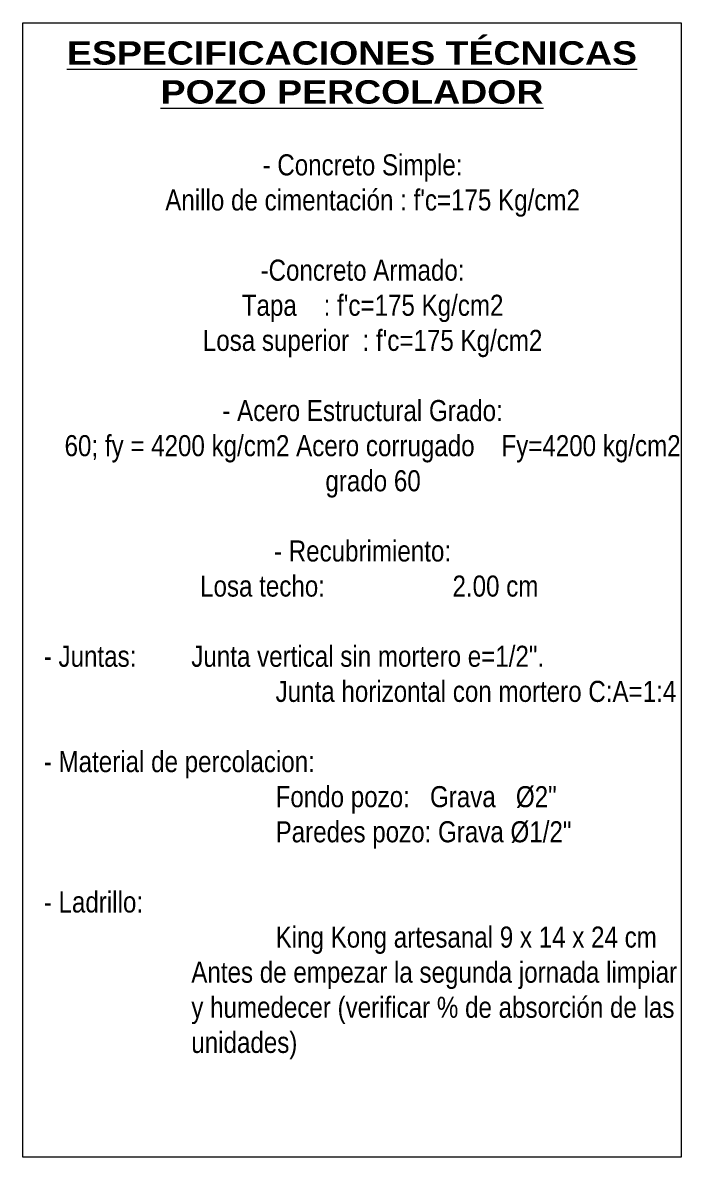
# Model space of a CAD drawing. Header units: metres. Extents: x 0 to 1935, y 0 to 1529.
# Drawn here: x 1924.269 to 1925.675, y 1466.879 to 1469.303 of the extents above; entities that cross this region are included whole.
import ezdxf

# ---------------------------------------------------------------- set-up
doc = ezdxf.new("R2010")
doc.units = ezdxf.units.M
doc.header["$LTSCALE"] = 0.005
doc.layers.add('-Textos', color=7, linetype='Continuous', lineweight=20)
doc.styles.add('-Arial Narrow', font='ARIALN.TTF')

msp = doc.modelspace()

# ---------------------------------------------------------------- linework, layer by layer
at = {"layer": '-Textos'}
msp.add_lwpolyline([(1924.26932, 1469.3035), (1925.67537, 1469.3035), (1925.67537, 1466.87868), (1924.26932, 1466.87891)], close=True, dxfattribs=at)

# ---------------------------------------------------------------- texts
at = {"layer": '-Textos', "insert": (1924.26929, 1469.26388), "char_height": 0.045, "width": 1.406081, "attachment_point": 1, "style": '-Arial Narrow'}
msp.add_mtext('\\pxqc;{\\fArial Black|b0|i0|c0|p34;\\H1.1111x;\\LESPECIFICACIONES TÉCNICAS\\PPOZO PERCOLADOR \\P\\pql;}\\P\\pi-1,l2;- Concreto Simple: \\P^I^I^IAnillo de cimentación :^If\'c=175 Kg/cm2 \\P^I^I\\P-Concreto Armado: \\P^I^I^ITapa ^I^I :^If\'c=175 Kg/cm2 \\P^I^I^ILosa superior^I :^If\'c=175 Kg/cm2 \\P\\P- Acero Estructural Grado:\\P^I^I^I60; fy = 4200 kg/cm2 Acero corrugado ^I^I^IFy=4200 kg/cm2 grado 60 \\P\\P- Recubrimiento: \\P^I^ILosa techo:                   2.00 cm \\P\\pq*;^I\\P\\pql;- Juntas: ^IJunta vertical sin mortero e=1/2".\\P^I^I^IJunta horizontal con mortero C:A=1:4 \\P\\P- Material de percolacion:\\P^I^I^IFondo pozo:   Grava   Ø2" ^I\\P^I^I^IParedes pozo: Grava Ø1/2" \\P\\P- Ladrillo:\\P^I^I^IKing Kong artesanal 9 x 14 x 24 cm\\P\\pi0,l8,q*;Antes de empezar la segunda jornada limpiar y humedecer (verificar % de absorción de las unidades)', dxfattribs=at)

doc.saveas('drawing.dxf')
